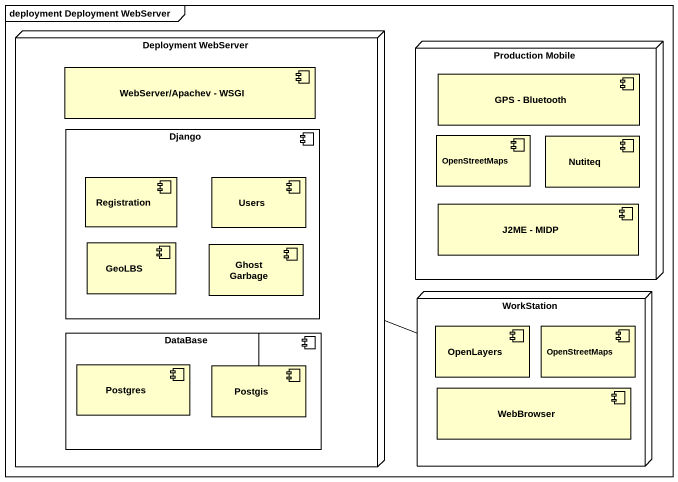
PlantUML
@startuml
mainframe deployment Deployment WebServer
node "Deployment WebServer" as Deployment_WebServer {
  component "WebServer/Apachev - WSGI" as WebServer_Apachev_WSGI
  component Django {
    component Registration
    component Users
    component GeoLBS
    component "Ghost Garbage" as Ghost_Garbage
  }
  component "DataBase" as DataBase_ {
    component Postgres
    component Postgis
  }
}
node "Production Mobile" as Production_Mobile {
  component "GPS - Bluetooth" as GPS_Bluetooth
  component OpenStreetMaps
  component Nutiteq
  component "J2ME - MIDP" as J2ME_MIDP
}
node WorkStation {
  component OpenLayers
  component "OpenStreetMaps" as OpenStreetMaps_2
  component WebBrowser
}
Deployment_WebServer -right- WorkStation
DataBase_ -right- Postgis
@enduml
